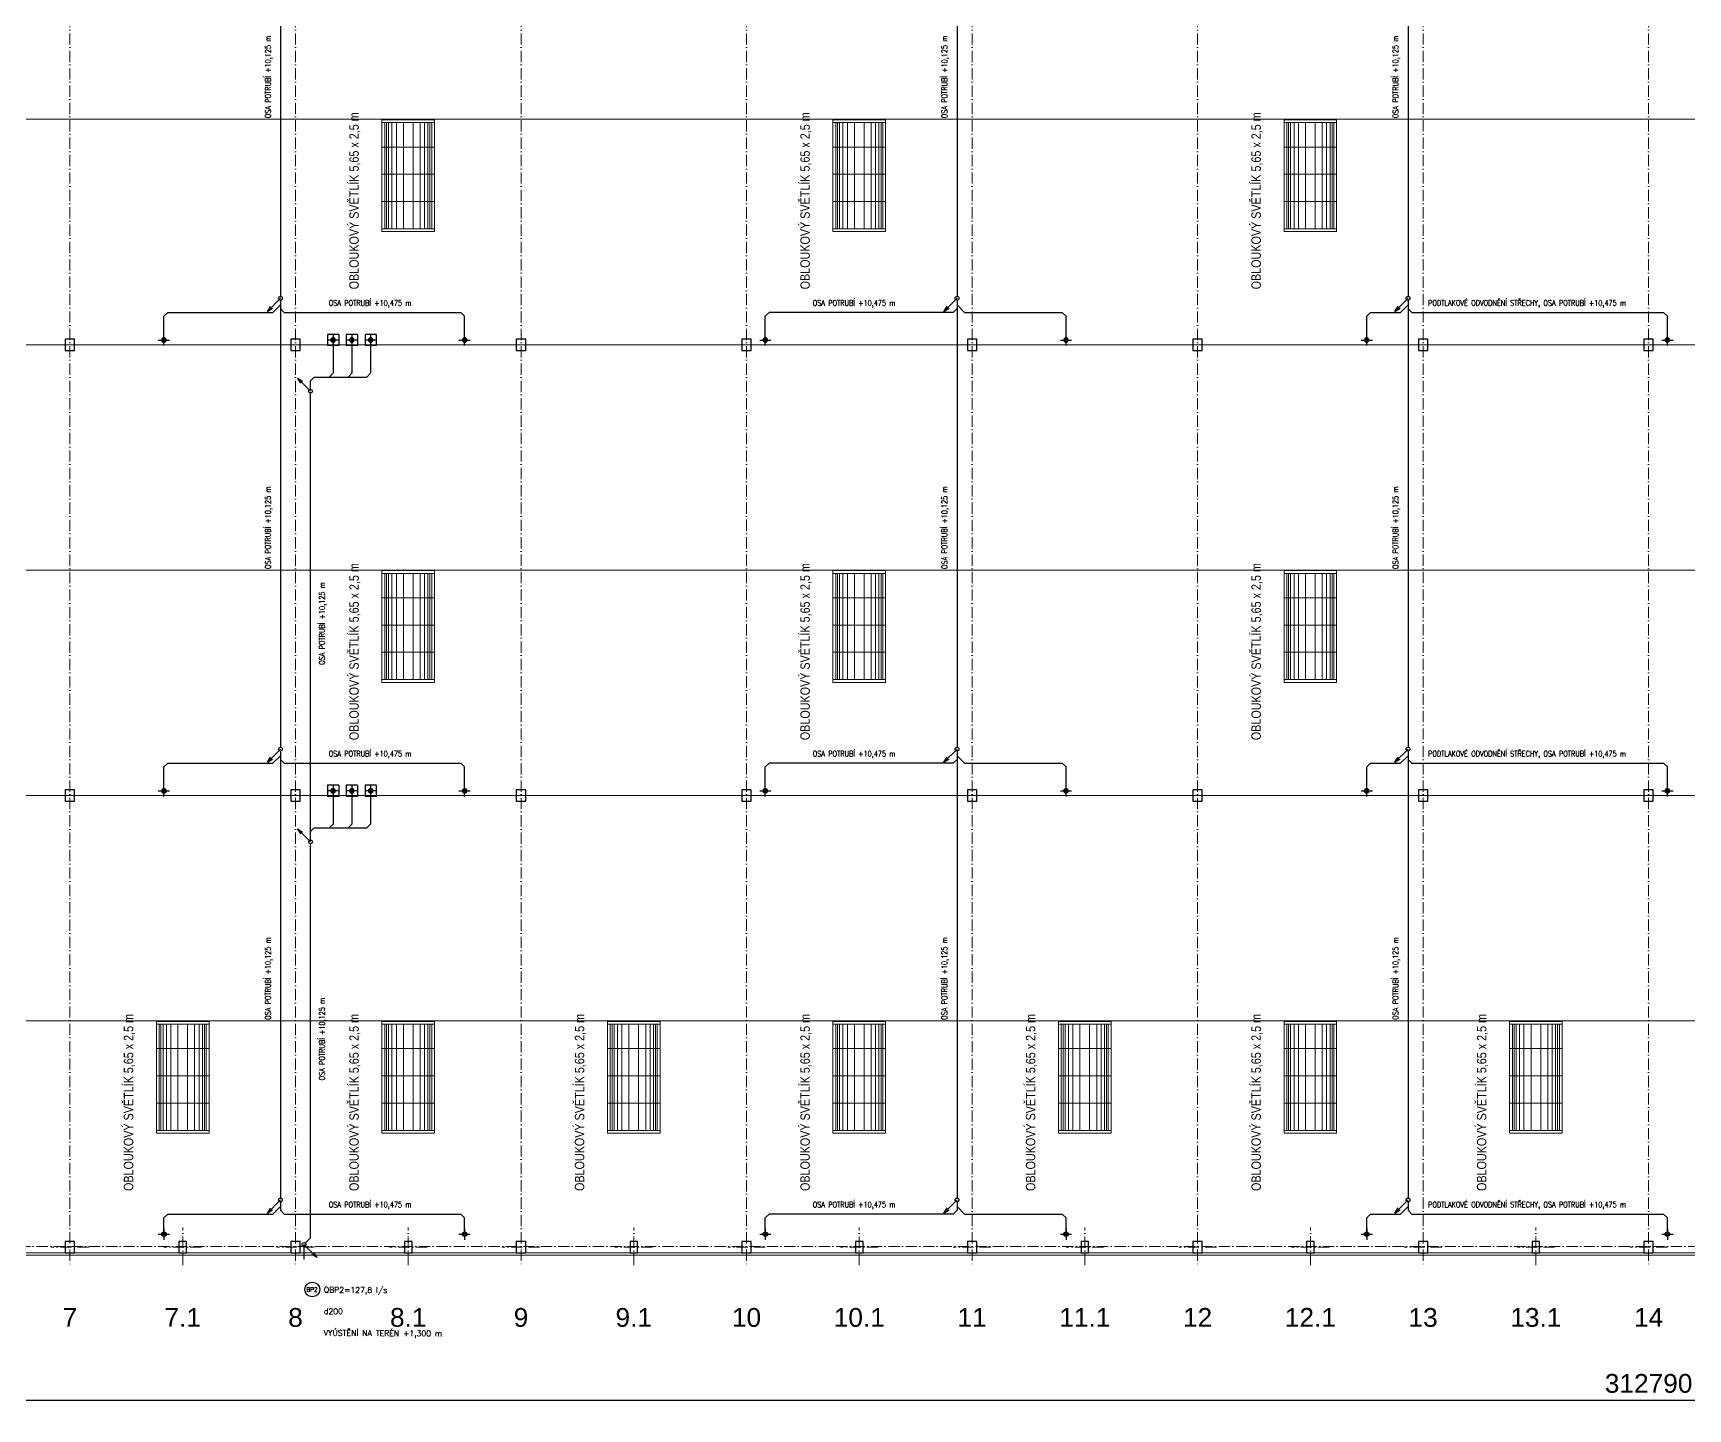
# Model space of a CAD drawing. Header units: millimetres. Extents: x 325046 to 1268204, y 1875583 to 2761998.
# Drawn here: x 776117 to 864169, y 1875583 to 1948828 of the extents above; entities that cross this region are included whole.
import ezdxf
from ezdxf.enums import TextEntityAlignment as Align

# ---------------------------------------------------------------- set-up
doc = ezdxf.new("R2010")
doc.units = ezdxf.units.MM
doc.header["$LTSCALE"] = 100
doc.header["$PDMODE"] = 65
for name, pattern in [('ACAD_ISO10W100', [18.5, 12, -3, 0.5, -3]), ('CONTINOUS', [0]), ('SO02_F11anp01$0${ Leader Line}', [0]), ('ČÁRKOVANÁ', [19.05, 12.7, -6.35])]:
    doc.linetypes.add(name, pattern=pattern)
for name, color, linetype, lineweight in [('A_KCE.tence', 7, 'Continuous', 13), ('Objekty - osy', 5, 'ACAD_ISO10W100', 20), ('OBVODOVÝ PLÁŠŤ', 2, 'Continuous', 9), ('TENKÉ', 9, 'Continuous', 9)]:
    doc.layers.add(name, color=color, linetype=linetype, lineweight=lineweight)
for name, color, linetype, lineweight, true_color in [('Korabek-bezp_vtoky_text', 7, 'CONTINOUS', 0, 0x6b50af), ('Korabek-bezp_vtoky_trasy', 7, 'CONTINOUS', 30, 0x9d626f), ('Korabek-text', 7, 'Continuous', 0, 0x7a7a7a), ('Korabek-trasy', 7, 'Continuous', 30, 0x7478c3), ('Korabek-vpuste', 7, 'Continuous', 30, 0x6f7ceb)]:
    doc.layers.add(name, color=color, linetype=linetype, lineweight=lineweight, true_color=true_color)
for name, color, linetype in [('Kóty osové', 5, 'Continuous'), ('POPIS', 7, 'Continuous'), ('ŽB- SLOUPY', 3, 'Continuous')]:
    doc.layers.add(name, color=color, linetype=linetype)
doc.layers.add('Popis OS', color=7, linetype='Continuous', true_color=0xbd0a5d)
doc.styles.add('ARIAL NARROW', font='ARIALN.TTF')
doc.styles.add('ARIL-TENKÝ', font='arial.ttf')
doc.styles.add('ROMANS', font='romans.shx', dxfattribs={"width": 0.8})
doc.dimstyles.new('400', dxfattribs={"dimscale": 400, "dimtxt": 2.5, "dimasz": 2, "dimexe": 1, "dimexo": 12, "dimgap": 1, "dimtad": 1, "dimdec": 0, "dimzin": 0, "dimdsep": 46, "dimtxsty": 'ARIL-TENKÝ', "dimblk": 'ARCHTICK', "dimcen": 4, "dimdle": 1, "dimclrd": 256, "dimclre": 256, "dimclrt": 7, "dimadec": 0, "dimazin": 0, "dimtfac": 1, "dimtdec": 0, "dimtix": 1, "dimtofl": 0, "dimtmove": 0, "dimatfit": 0, "dimldrblk": 'OBLIQUE', "dimfxl": 1, "dimtolj": 1, "dimtzin": 0, "dimlwd": -1, "dimlwe": -1, "dimarcsym": 0})

# ---------------------------------------------------------------- blocks, each defined once
blk = doc.blocks.new('vpust_tučně')
at = {"layer": 'Korabek-vpuste'}
for p, q in [((53.146, 90.671), (53.146, 91.171)), ((52.896, 90.921), (53.396, 90.921))]:
    blk.add_line(p, q, dxfattribs=at)
for radius in [0.1, 0.075, 0.05]:
    blk.add_circle((53.146, 90.921), radius, dxfattribs=at)
blk = doc.blocks.new('vtok')
at = {"layer": 'Korabek-bezp_vtoky_trasy', "linetype": 'ByBlock'}
for p, q in [((300, 300), (-300, 300)), ((-300, 300), (-300, -300)), ((300, 0), (-300, 0)), ((0, 300), (0, -300)), ((300, 300), (300, -300)), ((300, -300), (-300, -300))]:
    blk.add_line(p, q, dxfattribs=at)
for radius in [120, 90, 60]:
    blk.add_circle((0, 0), radius, dxfattribs=at)
blk = doc.blocks.new('A$C73023567')
at = {"layer": 'Korabek-bezp_vtoky_text', "lineweight": 30}
blk.add_circle((85170.8, 2546.4), 392.2, dxfattribs=at)
at = {"layer": 'Korabek-bezp_vtoky_trasy'}
for p, q in [((86275, 53095.6), (86275, 51325.9)), ((87275, 53095.6), (87275, 51325.9)), ((88275, 53095.6), (88275, 51325.9)), ((85075, 50375.6), (84377.7, 51072.9)), ((84377.7, 51072.9), (84548.4, 50798.3)), ((84377.7, 51072.9), (84652.3, 50902.2)), ((85275.3, 51125.6), (85075, 50925.2)), ((85275.3, 51125.6), (88074.7, 51125.6)), ((86074.7, 51125.6), (86275, 51325.9)), ((87074.7, 51125.6), (87275, 51325.9)), ((88074.7, 51125.6), (88275, 51325.9)), ((85074.8, 26476), (85075, 50276)), ((85075, 50476), (85075, 50925.2)), ((86275, 29095.6), (86275, 27325.9)), ((87275, 29095.6), (87275, 27325.9)), ((88275, 29095.6), (88275, 27325.9)), ((86074.7, 27125.6), (86275, 27325.9)), ((87074.7, 27125.6), (87275, 27325.9)), ((88074.7, 27125.6), (88275, 27325.9)), ((85075, 26375.6), (84377.7, 27072.9)), ((84377.7, 27072.9), (84548.4, 26798.3)), ((84377.7, 27072.9), (84652.3, 26902.2)), ((85275.3, 27125.6), (85075, 26925.2)), ((85275.3, 27125.6), (88074.7, 27125.6)), ((85075, 5295.8), (85074.8, 26276)), ((84795.6, 5016.4), (85075, 5295.8)), ((84724.8, 4945.6), (84724.8, 4145.6)), ((84725, 4945.6), (85422.3, 4248.2)), ((85422.3, 4248.2), (85147.7, 4418.9)), ((85422.3, 4248.2), (85251.6, 4522.8))]:
    blk.add_line(p, q, dxfattribs=at)
for centre in [(85074.8, 50376), (85074.8, 26376), (84725, 4945.6)]:
    blk.add_circle(centre, 100, dxfattribs=at)
at = {"layer": 'Korabek-trasy'}
for p, q in [((83475, 79215.6), (83475, 55415.6)), ((119475, 79215.6), (119475, 55415.6)), ((143475, 79215.6), (143475, 55415.6)), ((83475, 55315.6), (82777.7, 54618.2)), ((82777.7, 54618.2), (82948.4, 54892.8)), ((82777.7, 54618.2), (83052.3, 54788.9)), ((83475, 54966.2), (83074.3, 54565.6)), ((83475, 55215.6), (83475, 31415.6)), ((83475, 54765.9), (83675.3, 54565.6)), ((119475, 55315.6), (118777.7, 54618.2)), ((118777.7, 54618.2), (118948.4, 54892.8)), ((118777.7, 54618.2), (119052.3, 54788.9)), ((119475, 54765.9), (119274.7, 54565.6)), ((119475, 55215.6), (119475, 31415.6)), ((119475, 54966.2), (119875.7, 54565.6)), ((143475, 55315.6), (142777.7, 54618.2)), ((142777.7, 54618.2), (142948.4, 54892.8)), ((142777.7, 54618.2), (143052.3, 54788.9)), ((143475, 54966.2), (143074.3, 54565.6)), ((143475, 55215.6), (143475, 31415.6)), ((143475, 54765.9), (143675.3, 54565.6)), ((77475.3, 54565.6), (77275, 54365.2)), ((77275, 53095.6), (77275, 54365.2)), ((77475.3, 54565.6), (83074.3, 54565.6)), ((83675.3, 54565.6), (93074.7, 54565.6)), ((93074.7, 54565.6), (93275, 54365.2)), ((93275, 53095.6), (93275, 54365.2)), ((109475.3, 54565.6), (109275, 54365.2)), ((109275, 53095.6), (109275, 54365.2)), ((119274.7, 54565.6), (109475.3, 54565.6)), ((119875.7, 54565.6), (125074.7, 54565.6)), ((125074.7, 54565.6), (125275, 54365.2)), ((125275, 53095.6), (125275, 54365.2)), ((141475.3, 54565.6), (141275, 54365.2)), ((141275, 53095.6), (141275, 54365.2)), ((141475.3, 54565.6), (143074.3, 54565.6)), ((143675.3, 54565.6), (157074.7, 54565.6)), ((157074.7, 54565.6), (157275, 54365.2)), ((157275, 53095.6), (157275, 54365.2)), ((83475, 31315.6), (82777.7, 30618.2)), ((82777.7, 30618.2), (82948.4, 30892.8)), ((83475, 30966.2), (83074.3, 30565.6)), ((83475, 31215.6), (83475, 7415.6)), ((119475, 31315.6), (118777.7, 30618.2)), ((118777.7, 30618.2), (118948.4, 30892.8)), ((119475, 31215.6), (119475, 7415.6)), ((119475, 30966.2), (119875.7, 30565.6)), ((143475, 31315.6), (142777.7, 30618.2)), ((142777.7, 30618.2), (142948.4, 30892.8)), ((143475, 30966.2), (143074.3, 30565.6)), ((143475, 31215.6), (143475, 7415.6)), ((77475.3, 30565.6), (77275, 30365.2)), ((77275, 29095.6), (77275, 30365.2)), ((77475.3, 30565.6), (83074.3, 30565.6)), ((82777.7, 30618.2), (83052.3, 30788.9)), ((83475, 30765.9), (83675.3, 30565.6)), ((83675.3, 30565.6), (93074.7, 30565.6)), ((93074.7, 30565.6), (93275, 30365.2)), ((93275, 29095.6), (93275, 30365.2)), ((109475.3, 30565.6), (109275, 30365.2)), ((109275, 29095.6), (109275, 30365.2)), ((119274.7, 30565.6), (109475.3, 30565.6)), ((118777.7, 30618.2), (119052.3, 30788.9)), ((119475, 30765.9), (119274.7, 30565.6)), ((119875.7, 30565.6), (125074.7, 30565.6)), ((125074.7, 30565.6), (125275, 30365.2)), ((125275, 29095.6), (125275, 30365.2)), ((141475.3, 30565.6), (141275, 30365.2)), ((141275, 29095.6), (141275, 30365.2)), ((141475.3, 30565.6), (143074.3, 30565.6)), ((142777.7, 30618.2), (143052.3, 30788.9)), ((143475, 30765.9), (143675.3, 30565.6)), ((143675.3, 30565.6), (157074.7, 30565.6)), ((157074.7, 30565.6), (157275, 30365.2)), ((157275, 29095.6), (157275, 30365.2)), ((83475, 7315.6), (82777.7, 6618.2)), ((83475, 7215.6), (83475, 6765.9)), ((119475, 7315.6), (118777.7, 6618.2)), ((119475, 7215.6), (119475, 6765.9)), ((143475, 7315.6), (142777.7, 6618.2)), ((143475, 7215.6), (143475, 6765.9)), ((77475.3, 6565.6), (77275, 6365.2)), ((77275, 5495.6), (77275, 6365.2)), ((77475.3, 6565.6), (83074.3, 6565.6)), ((82777.7, 6618.2), (82948.4, 6892.8)), ((82777.7, 6618.2), (83052.3, 6788.9)), ((83475, 6966.2), (83074.3, 6565.6)), ((83475, 6765.9), (83675.3, 6565.6)), ((83675.3, 6565.6), (93074.7, 6565.6)), ((93074.7, 6565.6), (93275, 6365.2)), ((93275, 5495.6), (93275, 6365.2)), ((109475.3, 6565.6), (109275, 6365.2)), ((109275, 5495.6), (109275, 6365.2)), ((119274.7, 6565.6), (109475.3, 6565.6)), ((118777.7, 6618.2), (118948.4, 6892.8)), ((118777.7, 6618.2), (119052.3, 6788.9)), ((119475, 6765.9), (119274.7, 6565.6)), ((119475, 6966.2), (119875.7, 6565.6)), ((119875.7, 6565.6), (125074.7, 6565.6)), ((125074.7, 6565.6), (125275, 6365.2)), ((125275, 5495.6), (125275, 6365.2)), ((141475.3, 6565.6), (141275, 6365.2)), ((141275, 5495.6), (141275, 6365.2)), ((141475.3, 6565.6), (143074.3, 6565.6)), ((142777.7, 6618.2), (142948.4, 6892.8)), ((142777.7, 6618.2), (143052.3, 6788.9)), ((143475, 6966.2), (143074.3, 6565.6)), ((143475, 6765.9), (143675.3, 6565.6)), ((143675.3, 6565.6), (157074.7, 6565.6)), ((157074.7, 6565.6), (157275, 6365.2)), ((157275, 5495.6), (157275, 6365.2))]:
    blk.add_line(p, q, dxfattribs=at)
for centre in [(83475, 55315.6), (119475, 55315.6), (143475, 55315.6), (83475, 31315.6), (119475, 31315.6), (143475, 31315.6), (83475, 7315.6), (119475, 7315.6), (143475, 7315.6)]:
    blk.add_circle(centre, 100, dxfattribs=at)
at = {"layer": 'Korabek-bezp_vtoky_trasy', "xscale": -1, "rotation": 270.0000000086995}
for p in [(86275, 53095.6), (87275, 53095.6), (88275, 53095.6), (86275, 29095.5), (87275, 29095.5), (88275, 29095.5)]:
    blk.add_blockref('vtok', p, dxfattribs=at)
at = {"layer": 'Korabek-vpuste', "yscale": 1200, "zscale": 1200}
for p, xscale, rotation in [((-31830.6, -10679.3), -1200, 270.0000000072112), ((-15830.6, -10679.3), -1200, 270.0000000072112), ((169.4, -10679.3), -1200, 270.0000000072112), ((16169.4, -10679.3), -1200, 270.0000000072112), ((32169.4, -10679.3), -1200, 270.0000000072112), ((48169.4, -10679.3), -1200, 270.0000000072112), ((-31830.6, -34679.3), -1200, 270.0000000072112), ((-15830.6, -34679.3), -1200, 270.0000000072112), ((169.4, -34679.3), -1200, 270.0000000072112), ((16169.4, -34679.3), -1200, 270.0000000072112), ((32169.4, -34679.3), -1200, 270.0000000072112), ((48169.4, -34679.3), -1200, 270.0000000072112), ((-31830.6, 69270.4), 1200, 269.9999999927888), ((-15830.6, 69270.4), 1200, 269.9999999927888), ((169.4, 69270.4), 1200, 269.9999999927888), ((16169.4, 69270.4), 1200, 269.9999999927888), ((32169.4, 69270.4), 1200, 269.9999999927888), ((48169.4, 69270.4), 1200, 269.9999999927888)]:
    blk.add_blockref('vpust_tučně', p, dxfattribs=dict(at, xscale=xscale, rotation=rotation))
at = {"layer": 'Korabek-bezp_vtoky_text', "style": 'ROMANS'}
for s, height, p in [('BP2', 225, (84853.7, 2547.3)), ('QBP2=127,8 l/s', 300, (85781.9, 2533.7)), ('d200', 300, (85781.9, 1387.4)), ('VYÚSTĚNÍ NA TERÉN +1,300 m', 300, (85781.9, 241.2))]:
    blk.add_text(s, height=height, rotation=359.652596, dxfattribs=at).set_placement(p, align=Align.MIDDLE_LEFT)
at = {"layer": 'Korabek-bezp_vtoky_text', "char_height": 300, "width": 28411.347, "attachment_point": 7, "rotation": 90, "style": 'ROMANS'}
for insert in [(85925.9, 35804.2), (85925.9, 13681.4)]:
    blk.add_mtext('OSA POTRUBÍ +10,125 m', dxfattribs=dict(at, insert=insert))
at = {"layer": 'Korabek-text', "char_height": 300, "width": 28411.347, "attachment_point": 7, "style": 'ROMANS'}
for s, insert, rotation in [('OSA POTRUBÍ +10,125 m', (83048.2, 64901.8), 90), ('OSA POTRUBÍ +10,125 m', (119048.2, 64901.8), 90), ('OSA POTRUBÍ +10,125 m', (143048.2, 64901.8), 90), ('OSA POTRUBÍ +10,475 m', (86047.3, 54827), 0), ('OSA POTRUBÍ +10,475 m', (111799.6, 54827), 0), ('PODTLAKOVÉ ODVODNĚNÍ STŘECHY, OSA POTRUBÍ +10,475 m', (144542.9, 54827), 0), ('OSA POTRUBÍ +10,125 m', (83048.2, 40901.8), 90), ('OSA POTRUBÍ +10,125 m', (119048.2, 40901.8), 90), ('OSA POTRUBÍ +10,125 m', (143048.2, 40901.8), 90), ('OSA POTRUBÍ +10,475 m', (86047.3, 30827), 0), ('OSA POTRUBÍ +10,475 m', (111799.6, 30827), 0), ('PODTLAKOVÉ ODVODNĚNÍ STŘECHY, OSA POTRUBÍ +10,475 m', (144542.9, 30827), 0), ('OSA POTRUBÍ +10,125 m', (83048.2, 16901.8), 90), ('OSA POTRUBÍ +10,125 m', (119048.2, 16901.8), 90), ('OSA POTRUBÍ +10,125 m', (143048.2, 16901.8), 90), ('OSA POTRUBÍ +10,475 m', (86047.3, 6827), 0), ('OSA POTRUBÍ +10,475 m', (111799.6, 6827), 0), ('PODTLAKOVÉ ODVODNĚNÍ STŘECHY, OSA POTRUBÍ +10,475 m', (144542.9, 6827), 0)]:
    blk.add_mtext(s, dxfattribs=dict(at, insert=insert, rotation=rotation))
blk = doc.blocks.new('A$C731641DB')
at = {"layer": 'TENKÉ'}
for p, q in [((0, 5800), (2800, 5800)), ((0, 4500), (2800, 4500)), ((0, 3050), (2800, 3050)), ((0, 1600), (2800, 1600)), ((0, 150), (2800, 150))]:
    blk.add_line(p, q, dxfattribs=at)
at = {"layer": 'TENKÉ', "color": 8}
for p, q in [((243, 150), (243, 5800)), ((353, 150), (353, 5800)), ((532, 150), (532, 5800)), ((767, 150), (767, 5800)), ((1143, 150), (1143, 5800)), ((1657, 150), (1657, 5800)), ((2033, 150), (2033, 5800)), ((2268, 150), (2268, 5800)), ((2447, 150), (2447, 5800)), ((2557, 150), (2557, 5800))]:
    blk.add_line(p, q, dxfattribs=at)
at = {"layer": 'TENKÉ'}
blk.add_lwpolyline([(0, 0), (2800, 0), (2800, 5950), (0, 5950)], close=True, dxfattribs=at)
at = {"layer": 'TENKÉ', "linetype": 'ČÁRKOVANÁ', "ltscale": 20}
blk.add_lwpolyline([(150, 150), (2650, 150), (2650, 5800), (150, 5800)], close=True, dxfattribs=at)
blk = doc.blocks.new('_ARCHTICK')
at = {"color": 0, "linetype": 'ByBlock', "const_width": 0.15}
blk.add_lwpolyline([(-0.5, -0.5), (0.5, 0.5)], dxfattribs=at)
blk = doc.blocks.new('*D1572')
at = {"layer": 'Defpoints', "color": 0, "transparency": 16777216}
for p in [(705684, 1883768), (1018474, 1883768), (705684, 1876025)]:
    blk.add_point(p, dxfattribs=at)
at = {"layer": 'Kóty osové', "transparency": 16777216}
for p, q in [((705684, 1878968), (705684, 1875625)), ((1018474, 1878968), (1018474, 1875625)), ((1018874, 1876025), (705284, 1876025))]:
    blk.add_line(p, q, dxfattribs=at)
at = {"layer": 'Kóty osové', "transparency": 16777216, "xscale": 800, "yscale": 800, "zscale": 800, "rotation": 180}
blk.add_blockref('_ARCHTICK', (705684, 1876025), dxfattribs=at)
at = {"layer": 'Kóty osové', "transparency": 16777216, "xscale": 800, "yscale": 800, "zscale": 800}
blk.add_blockref('_ARCHTICK', (1018474, 1876025), dxfattribs=at)
at = {"layer": 'Kóty osové', "color": 7, "transparency": 16777216, "insert": (862079, 1876936), "char_height": 1000, "attachment_point": 5, "style": 'ARIL-TENKÝ'}
blk.add_mtext('\\A1;312790', dxfattribs=at)
blk = doc.blocks.new('_Oblique')
at = {"color": 0, "lineweight": -2}
blk.add_line((-0.5, -0.5), (0.5, 0.5), dxfattribs=at)

msp = doc.modelspace()

# ---------------------------------------------------------------- linework, layer by layer
at = {"layer": 'A_KCE.tence'}
for p, q in [((705803.7, 1944237.8), (1018328.7, 1944237.8)), ((705803.7, 1920237.8), (1018328.7, 1920237.8)), ((705803.7, 1896237.8), (1018328.7, 1896237.8))]:
    msp.add_line(p, q, dxfattribs=at)
at = {"layer": 'Objekty - osy', "ltscale": 0.5}
for points in [[(778078.7, 2005237.8), (778078.7, 1883237.8)], [(790078.7, 2005237.8), (790078.7, 1883237.8)], [(802078.7, 2005237.8), (802078.7, 1883237.8)], [(814078.7, 2005237.8), (814078.7, 1883237.8)], [(826078.7, 2005237.8), (826078.7, 1883237.8)], [(838078.7, 2005237.8), (838078.7, 1883237.8)], [(850078.7, 2005237.8), (850078.7, 1883237.8)], [(862078.7, 2005237.8), (862078.7, 1883237.8)], [(705078.7, 1932237.8), (1019078.7, 1932237.8)], [(705078.7, 1908237.8), (1019078.7, 1908237.8)], [(784078.7, 1883237.8), (784078.7, 1885237.8)], [(796078.7, 1883237.8), (796078.7, 1885237.8)], [(808078.7, 1883237.8), (808078.7, 1885237.8)], [(820078.7, 1883237.8), (820078.7, 1885237.8)], [(832078.7, 1883237.8), (832078.7, 1885237.8)], [(844078.7, 1883237.8), (844078.7, 1885237.8)], [(856078.7, 1883237.8), (856078.7, 1885237.8)], [(705078.7, 1884237.8), (1019078.7, 1884237.8)], [(779078.7, 1884187.8), (777078.7, 1884187.8)], [(785078.7, 1884187.8), (783078.7, 1884187.8)], [(791078.7, 1884187.8), (789078.7, 1884187.8)], [(797078.7, 1884187.8), (795078.7, 1884187.8)], [(803078.7, 1884187.8), (801078.7, 1884187.8)], [(809078.7, 1884187.8), (807078.7, 1884187.8)], [(815078.7, 1884187.8), (813078.7, 1884187.8)], [(821078.7, 1884187.8), (819078.7, 1884187.8)], [(827078.7, 1884187.8), (825078.7, 1884187.8)], [(833078.7, 1884187.8), (831078.7, 1884187.8)], [(839078.7, 1884187.8), (837078.7, 1884187.8)], [(845078.7, 1884187.8), (843078.7, 1884187.8)], [(851078.7, 1884187.8), (849078.7, 1884187.8)], [(857078.7, 1884187.8), (855078.7, 1884187.8)], [(863078.7, 1884187.8), (861078.7, 1884187.8)]]:
    msp.add_lwpolyline(points, dxfattribs=at)
at = {"layer": 'OBVODOVÝ PLÁŠŤ', "ltscale": 100}
for p, q in [((705803.7, 1932237.8), (1018328.7, 1932237.8)), ((705803.7, 1908237.8), (1018328.7, 1908237.8))]:
    msp.add_line(p, q, dxfattribs=at)
msp.add_lwpolyline([(1078473.7, 2004707.8), (1078473.7, 1955817.8), (1018473.7, 1955817.8), (1018473.7, 1883767.8), (705683.7, 1883767.8), (705683.7, 2004707.8)], close=True, dxfattribs=at)
msp.add_lwpolyline([(1078353.7, 2004587.8), (1078353.7, 2004587.8), (1078353.7, 1955937.8), (1018353.7, 1955937.8), (1018353.7, 1883887.8), (705803.7, 1883887.8), (705803.7, 2004587.8), (1078353.7, 2004587.8)], dxfattribs=at)
at = {"layer": 'ŽB- SLOUPY'}
for points in [[(777828.7, 1931937.8), (778328.7, 1931937.8), (778328.7, 1932537.8), (777828.7, 1932537.8)], [(789828.7, 1931937.8), (790328.7, 1931937.8), (790328.7, 1932537.8), (789828.7, 1932537.8)], [(801828.7, 1931937.8), (802328.7, 1931937.8), (802328.7, 1932537.8), (801828.7, 1932537.8)], [(813828.7, 1931937.8), (814328.7, 1931937.8), (814328.7, 1932537.8), (813828.7, 1932537.8)], [(825828.7, 1931937.8), (826328.7, 1931937.8), (826328.7, 1932537.8), (825828.7, 1932537.8)], [(837828.7, 1931937.8), (838328.7, 1931937.8), (838328.7, 1932537.8), (837828.7, 1932537.8)], [(849828.7, 1931937.8), (850328.7, 1931937.8), (850328.7, 1932537.8), (849828.7, 1932537.8)], [(861828.7, 1931937.8), (862328.7, 1931937.8), (862328.7, 1932537.8), (861828.7, 1932537.8)], [(777828.7, 1907937.8), (778328.7, 1907937.8), (778328.7, 1908537.8), (777828.7, 1908537.8)], [(789828.7, 1907937.8), (790328.7, 1907937.8), (790328.7, 1908537.8), (789828.7, 1908537.8)], [(801828.7, 1907937.8), (802328.7, 1907937.8), (802328.7, 1908537.8), (801828.7, 1908537.8)], [(813828.7, 1907937.8), (814328.7, 1907937.8), (814328.7, 1908537.8), (813828.7, 1908537.8)], [(825828.7, 1907937.8), (826328.7, 1907937.8), (826328.7, 1908537.8), (825828.7, 1908537.8)], [(837828.7, 1907937.8), (838328.7, 1907937.8), (838328.7, 1908537.8), (837828.7, 1908537.8)], [(849828.7, 1907937.8), (850328.7, 1907937.8), (850328.7, 1908537.8), (849828.7, 1908537.8)], [(861828.7, 1907937.8), (862328.7, 1907937.8), (862328.7, 1908537.8), (861828.7, 1908537.8)], [(777828.7, 1883887.8), (778328.7, 1883887.8), (778328.7, 1884487.8), (777828.7, 1884487.8)], [(784278.7, 1884487.8), (783878.7, 1884487.8), (783878.7, 1883887.8), (784278.7, 1883887.8)], [(789828.7, 1883887.8), (790328.7, 1883887.8), (790328.7, 1884487.8), (789828.7, 1884487.8)], [(796278.7, 1884487.8), (795878.7, 1884487.8), (795878.7, 1883887.8), (796278.7, 1883887.8)], [(801828.7, 1883887.8), (802328.7, 1883887.8), (802328.7, 1884487.8), (801828.7, 1884487.8)], [(808278.7, 1884487.8), (807878.7, 1884487.8), (807878.7, 1883887.8), (808278.7, 1883887.8)], [(813828.7, 1883887.8), (814328.7, 1883887.8), (814328.7, 1884487.8), (813828.7, 1884487.8)], [(820278.7, 1884487.8), (819878.7, 1884487.8), (819878.7, 1883887.8), (820278.7, 1883887.8)], [(825828.7, 1883887.8), (826328.7, 1883887.8), (826328.7, 1884487.8), (825828.7, 1884487.8)], [(832278.7, 1884487.8), (831878.7, 1884487.8), (831878.7, 1883887.8), (832278.7, 1883887.8)], [(837828.7, 1883887.8), (838328.7, 1883887.8), (838328.7, 1884487.8), (837828.7, 1884487.8)], [(844278.7, 1884487.8), (843878.7, 1884487.8), (843878.7, 1883887.8), (844278.7, 1883887.8)], [(849828.7, 1883887.8), (850328.7, 1883887.8), (850328.7, 1884487.8), (849828.7, 1884487.8)], [(856278.7, 1884487.8), (855878.7, 1884487.8), (855878.7, 1883887.8), (856278.7, 1883887.8)], [(861828.7, 1883887.8), (862328.7, 1883887.8), (862328.7, 1884487.8), (861828.7, 1884487.8)]]:
    msp.add_lwpolyline(points, close=True, dxfattribs=at)

# ---------------------------------------------------------------- block references
at = {"layer": 'Korabek-trasy', "linetype": 'SO02_F11anp01$0${ Leader Line}'}
msp.add_blockref('A$C73023567', (705803.7, 1879392.2), dxfattribs=at)
at = {"layer": 'TENKÉ', "linetype": 'ByBlock', "ltscale": 100}
for p in [(794678.7, 1938262.8), (818678.7, 1938262.8), (842678.7, 1938262.8), (794678.7, 1914262.8), (818678.7, 1914262.8), (842678.7, 1914262.8), (782678.7, 1890262.8), (794678.7, 1890262.8), (806678.7, 1890262.8), (818678.7, 1890262.8), (830678.7, 1890262.8), (842678.7, 1890262.8), (854678.7, 1890262.8)]:
    msp.add_blockref('A$C731641DB', p, dxfattribs=at)

# ---------------------------------------------------------------- texts
at = {"layer": 'POPIS', "linetype": 'ByBlock', "lineweight": 18, "char_height": 500, "width": 9505.374, "attachment_point": 9, "rotation": 90, "style": 'ARIAL NARROW'}
for insert in [(793537.6, 1944608), (817537.6, 1944608), (841537.6, 1944608), (793537.6, 1920608), (817537.6, 1920608), (841537.6, 1920608), (781537.6, 1896608), (793537.6, 1896608), (805537.6, 1896608), (817537.6, 1896608), (829537.6, 1896608), (841537.6, 1896608), (853537.6, 1896608)]:
    msp.add_mtext('OBLOUKOVÝ SVĚTLÍK 5,65 x 2,5 m', dxfattribs=dict(at, insert=insert))
at = {"layer": 'Popis OS', "linetype": 'ByBlock', "style": 'ARIL-TENKÝ'}
for s, p in [('7', (778078.7, 1880452.8)), ('7.1', (784078.7, 1880452.8)), ('8', (790078.7, 1880452.8)), ('8.1', (796078.7, 1880452.8)), ('9', (802078.7, 1880452.8)), ('9.1', (808078.7, 1880452.8)), ('10', (814078.7, 1880452.8)), ('10.1', (820078.7, 1880452.8)), ('11', (826078.7, 1880452.8)), ('11.1', (832078.7, 1880452.8)), ('12', (838078.7, 1880452.8)), ('12.1', (844078.7, 1880452.8)), ('13', (850078.7, 1880452.8)), ('13.1', (856078.7, 1880452.8)), ('14', (862078.7, 1880452.8))]:
    msp.add_text(s, height=1000, dxfattribs=at).set_placement(p, align=Align.MIDDLE_CENTER)

# ---------------------------------------------------------------- dimensions: what is measured, and where the dimension line sits
at = {"layer": 'Kóty osové'}
dim = msp.add_linear_dim(base=(705683.7, 1876025), p1=(1018473.7, 1883767.8), p2=(705683.7, 1883767.8), dimstyle='400', override={"dimtmove": 1}, dxfattribs=at)
dim.commit()
dim.dimension.update_dxf_attribs({"geometry": '*D1572', "text_midpoint": (862078.7, 1876935.9)})

doc.saveas('drawing.dxf')
